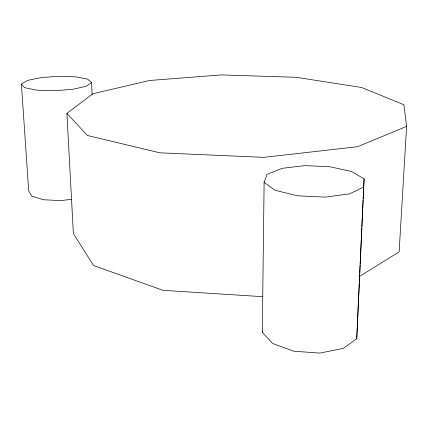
<?xml version="1.0" encoding="UTF-8"?>
<svg xmlns="http://www.w3.org/2000/svg" width="428" height="428" viewBox="0 0 428 428"><rect width="100%" height="100%" fill="white"/><g stroke="black" fill="none" stroke-linecap="round" stroke-linejoin="round"><path stroke-width="0.64" d="M262.3 332.219L264.119 182.323L267.067 174.351L282.057 168.343L304.838 165.631L329.929 166.749L351.495 171.478L364.089 178.824L356.759 338.735L343.219 348.403L319.903 353.084L293.678 351.211L272.502 343.416L262.3 332.219L262.615 330.962M356.759 338.735L359.247 283.673M359.311 282.341L359.68 274.327M359.739 272.989L360.114 264.975M360.173 263.637L360.542 255.623M360.606 254.291L361.804 228.242M361.869 226.91L363.099 200.192M363.163 198.859L363.533 190.845M363.591 189.508L364.089 178.824M262.198 296.647L162.993 290.318L93.588 265.537L73.375 233.581L66.912 113.372L92.881 93.759L149.527 80.491L221.506 74.916L296.197 77.302L361.655 87.51L403.898 104.748L406.6 126.415L399.126 251.899L359.081 276.691M91.565 82.497L86.29 86.253L72.664 89.313L54.276 90.757L36.46 90.131L24.423 87.633L21.4 84.032L27.793 80.352L41.495 77.548L58.834 76.28L75.526 76.831L87.494 79.073L91.565 82.497L92.106 94.497M363.763 187.031L349.623 193.847L325.061 197.131L297.342 195.773L274.931 190.235L264.119 182.323M406.6 126.415L357.594 146.713L263.862 157.354L159.804 152.812L87.435 135.483L66.912 113.372M71.733 199.277L60.599 200.63L43.415 199.742L31.731 196.11L28.692 190.834L21.4 84.032"/></g></svg>
